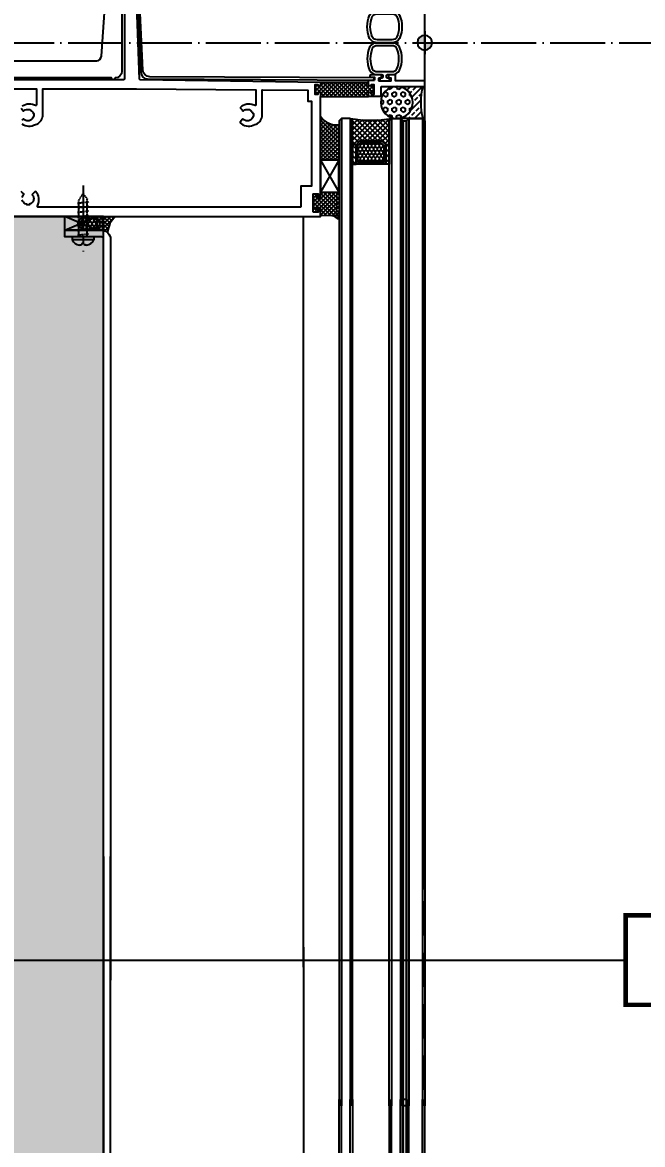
# Model space of a CAD drawing. Header units: millimetres. Extents: x -2069 to 10556, y -1036 to 8460.
# Drawn here: x 2948.1 to 3219.1, y 377.3 to 867.8 of the extents above; entities that cross this region are included whole.
import ezdxf

# ---------------------------------------------------------------- set-up
doc = ezdxf.new("R2010")
doc.units = ezdxf.units.MM
for name, pattern in [('ACAD_ISO04W100', [30, 24, -3, 0, -3]), ('CENTER2', [28.575000000000003, 19.05, -3.175, 3.175, -3.175]), ('HIDDEN2', [0.1875, 0.125, -0.0625])]:
    doc.linetypes.add(name, pattern=pattern)
for name, color, linetype in [('01', 1, 'Continuous'), ('CASTFIX', 1, 'Continuous'), ('F-Alum', 4, 'Continuous'), ('F-Bolt', 32, 'Continuous'), ('F-center', 6, 'ACAD_ISO04W100'), ('F-gasket', 8, 'Continuous'), ('F-Glass', 5, 'Continuous'), ('F-Misc', 1, 'Continuous'), ('F-seslants', 8, 'Continuous'), ('F-text', 7, 'Continuous'), ('F_MISC', 8, 'Continuous'), ('FIXINGS BOLTS', 1, 'Continuous'), ('GLAZING', 8, 'Continuous'), ('HAT', 155, 'Continuous'), ('INSUL', 173, 'Continuous'), ('PJ', 4, 'Continuous'), ('TC', 4, 'Continuous')]:
    doc.layers.add(name, color=color, linetype=linetype)
doc.styles.add('Arial', font='arial.ttf')
doc.styles.get("Standard").update_dxf_attribs({"font": 'arial.ttf'})
doc.dimstyles.new('Arup4', dxfattribs={"dimscale": 5, "dimtxt": 1.2, "dimasz": 1, "dimexe": 1.5, "dimexo": 1.5, "dimgap": 1, "dimtad": 1, "dimdec": 0, "dimdsep": 46, "dimtxsty": 'Arial', "dimblk": 'OBLIQUE', "dimcen": 0, "dimclrd": 1, "dimclre": 1, "dimclrt": 7, "dimadec": 0, "dimazin": 0, "dimtfac": 1, "dimtdec": 0, "dimtix": 1, "dimtofl": 0, "dimtmove": 2, "dimatfit": 3, "dimfxl": 5, "dimtolj": 1, "dimtzin": 0, "dimlwd": -1, "dimlwe": -1, "dimarcsym": 0})
doc.dimstyles.new('ISO-25', dxfattribs={"dimtxt": 2.5, "dimasz": 2.5, "dimexe": 1.25, "dimexo": 0.625, "dimtad": 1, "dimtxsty": 'Standard', "dimcen": 2.5, "dimadec": 0, "dimazin": 0, "dimtfac": 1, "dimtmove": 0, "dimatfit": 3, "dimfxl": 1, "dimarcsym": 0})

# ---------------------------------------------------------------- blocks, each defined once
blk = doc.blocks.new('*U12')
at = {"layer": 'HAT'}
h = blk.add_hatch(dxfattribs=at)
h.set_pattern_fill('ANSI33', color=256, scale=1.166666628937485)
h.set_pattern_definition([(45, (-100240.1432341858, -27818.98356637354), (-2.619241283940741, 2.619241283940741), []), (45, (-100237.5239917706, -27818.98356637354), (-2.619241283940741, 2.619241283940741), [1.852083273438259, -0.9260416367191295])])
edge = h.paths.add_edge_path()
edge.add_arc((6.999999773624912, 25.8588414987122), 26.7895442381215, 254.8530260690202, 285.14697393097975, ccw=False)
edge.add_line((0, 5.921188124257726e-16), (0, -11.07580181467913))
edge.add_arc((6.999999773624912, -11.44017964177985), 7.009477015557685, 2.979783772836811, 177.0202162271633, ccw=False)
edge.add_line((13.99999954724982, -11.07580181467913), (13.99999954724982, 0))
h = blk.add_hatch(dxfattribs=at)
h.set_pattern_fill('HEX', color=256, scale=1.166666628937485)
h.set_pattern_definition([(0, (-100240.1432341858, -27818.98356637354), (0, 1.924740937755226), [1.111249964062955, -2.222499928125909]), (120, (-100240.1432341858, -27818.98356637354), (-1.666874547799909, -0.9623704688776129), [1.111249964062954, -2.222499928125907]), (59.99999999999999, (-100239.0319842218, -27818.98356637354), (-1.666874547799909, 0.9623704688776135), [1.111249964062955, -2.222499928125909])])
edge = h.paths.add_edge_path()
edge.add_arc((6.999999773624912, -11.44017964177985), 7.009477015557685, 0, 360)
at = {"layer": '01'}
blk.add_lwpolyline([(13.99999954724982, 5.921188124257726e-16, -0.1329575385010826), (0, 5.921188124257726e-16), (0, -11.07580181467913, -0.9492999147649731), (13.99999954724982, -11.07580181467913)], format="xyb", close=True, dxfattribs=at)
blk.add_circle((6.999999773624912, -11.44017964177985), 7.009477015557685, dxfattribs=at)
blk = doc.blocks.new('ding1')
at = {"layer": 'CASTFIX', "color": 8, "linetype": 'HIDDEN2'}
for p, q in [((1212.880535677697, -4181.857616678883), (1214.680535677697, -4178.922834070187)), ((1214.680535677697, -4178.922834070187), (1216.480535677697, -4181.33858421964)), ((1217.080535677697, -4182.623013990795), (1212.280535677697, -4183.266124916723)), ((1212.880535677697, -4197.922834070187), (1212.880535677697, -4181.857616678883)), ((1216.480535677697, -4197.922834070187), (1216.480535677697, -4181.33858421964)), ((1217.080535677697, -4184.623013990795), (1212.280535677697, -4185.266124916723)), ((1217.080535677697, -4186.623013990795), (1212.280535677697, -4187.266124916723)), ((1217.080535677697, -4188.623013990795), (1212.280535677697, -4189.266124916723)), ((1217.080535677697, -4190.623013990795), (1212.280535677697, -4191.266124916723)), ((1217.080535677697, -4192.623013990795), (1212.280535677697, -4193.266124916723)), ((1217.080535677697, -4194.623013990795), (1212.280535677697, -4195.266124916723)), ((1217.080535677697, -4196.623013990795), (1212.280535677697, -4197.266124916723))]:
    blk.add_line(p, q, dxfattribs=at)
at = {"layer": 'CASTFIX', "color": 9, "linetype": 'CENTER2'}
blk.add_line((1214.680535677697, -4175.415606518631), (1214.680535677697, -4204.300201433828), dxfattribs=at)
at = {"layer": 'CASTFIX'}
for p, q in [((1209.930535677697, -4197.922834070187), (1209.930535677697, -4199.172834070187)), ((1219.430535677697, -4197.922834070187), (1209.930535677697, -4197.922834070187)), ((1219.430535677697, -4197.922834070187), (1219.430535677697, -4199.172834070187)), ((1219.430535677697, -4199.172834070187), (1209.930535677697, -4199.172834070187)), ((1213.980558336815, -4201.472834070186), (1213.180535677697, -4201.472834070186)), ((1214.18056401238, -4200.722834070186), (1213.980558336815, -4201.472834070186)), ((1215.180564012408, -4200.722834070186), (1214.18056401238, -4200.722834070186)), ((1215.180564012408, -4200.722834070186), (1215.380558336844, -4201.472834070186)), ((1216.180535677697, -4201.472834070186), (1215.380558336844, -4201.472834070186))]:
    blk.add_line(p, q, dxfattribs=at)
for centre, radius, start, end in [((1213.340443233555, -4197.800682089081), 3.675631999908295, 201.9199292038799, 267.5065728459988), ((1216.020628121838, -4197.800682089082), 3.675631999908523, 272.4934271540012, 338.080070796125)]:
    blk.add_arc(centre, radius, start, end, dxfattribs=at)
blk = doc.blocks.new('*U15')
at = {"layer": 'INSUL', "lineweight": 0}
h = blk.add_hatch(dxfattribs=at)
h.set_pattern_fill('岩棉', color=256, scale=99.99999999999997, style=0, pattern_type=2)
h.set_pattern_definition([(171.78891, (53.30000799999998, 199.0476189999999), (-673.201724156126, 100.0000024861342), [3.334188999999999, -696.8453999999997]), (146.908661, (56.22287299999997, 197.1428569999999), (-158.4004043832079, 100.0000013838884), [3.488732999999999, -729.1451199999997]), (132.32733, (58.39144999999997, 194.7619049999999), (-178.2004572863524, 199.9999991336095), [3.220505999999998, -673.0857999999996]), (114.796992, (59.71145299999998, 191.9047619999999), (-39.60010136608865, 99.9999994110662), [3.147327999999999, -327.3221199999999]), (91.6202240999999, (59.80573899999997, 188.5714289999999), (-19.80005000361191, 599.9999997105074), [3.334666999999999, -696.9452999999996]), (82.82482490000001, (50.09428599999998, 111.4285709999999), (138.6003494418545, 1099.999997034129), [77.75173799999993, -16250.11299999999]), (97.17517500000001, (69.70576499999997, 111.4285709999999), (-138.600352482837, 1099.999996651516), [77.751738, -16250.113]), (88.37977579999999, (59.99431099999997, 188.5714289999999), (19.80004305400806, 599.9999999021456), [3.334666999999998, -696.9452999999995]), (65.203007, (60.08859699999997, 191.9047619999999), (39.60010129581892, 99.9999995587229), [3.147327999999997, -327.3221199999998]), (47.67266909999999, (61.40860099999998, 194.7619049999999), (178.2004567313951, 199.9999997012695), [3.220505999999999, -673.0857999999997]), (33.0913383, (63.57717799999998, 197.1428569999999), (158.4004028750618, 100.0000036376687), [3.488732999999999, -729.1451199999997]), (8.211089519999998, (66.50004199999995, 199.0476189999999), (673.2017245654224, 99.99999981557862), [3.334188999999999, -696.8453999999998]), (87.16616460000002, (49.99999999999999, 109.52381), (19.8000417858467, 300.000000301778), [1.907093999999998, -398.5826499999995]), (103.9013849999999, (50.47142999999998, 107.6190479999999), (-79.2002026466053, 299.999999628344), [1.962233999999999, -410.1069899999998]), (111.603615, (51.22571699999999, 105.7142859999999), (-19.80005052895801, 99.99999996627339), [2.048674999999998, -105.5067399999999]), (122.761347, (52.45143499999998, 103.8095239999999), (-59.40015357165493, 99.99999895630111), [2.265060999999998, -473.3977299999996]), (138.290552, (54.05429599999998, 102.3809519999999), (-118.8003028617563, 100.0000020556397), [2.147087, -448.7410799999999]), (152.003514, (55.84572899999998, 101.4285709999999), (-178.2004575064848, 99.99999862560192), [2.028856999999999, -424.03119]), (166.477202, (57.82573399999997, 100.9523809999999), (-396.0010138359245, 100.0000032088845), [2.036461999999999, -425.6205499999999]), (167.070755, (59.90002499999999, 100.4761899999999), (-415.8010658158153, 99.99999981188661), [2.128248, -444.8038799999998]), (12.92924439999999, (59.90002499999999, 100.4761899999999), (415.8010659680222, 99.99999935621643), [2.128248, -444.8038799999998]), (13.52279750000001, (61.97431599999996, 100.9523809999999), (396.0010147085891, 99.99999975312375), [2.036461999999998, -425.6205499999996]), (27.99648529999999, (63.95432099999999, 101.4285709999999), (198.0005052749503, 100.0000036439554), [2.028856999999999, -424.0311899999999]), (41.70944699999998, (65.74575499999995, 102.3809519999999), (118.8003019456717, 100.0000029682972), [2.147086999999998, -448.7410799999995]), (57.2386522, (67.34861599999996, 103.8095239999999), (198.0005044485323, 300.0000016678517), [2.265060999999998, -473.3977299999996]), (68.396384, (68.57433299999997, 105.7142859999999), (19.80005041478077, 100.0000003570638), [2.048674999999998, -105.5067399999999]), (76.098615, (69.32862099999996, 107.6190479999999), (19.80005075413857, 99.99999951570953), [1.962233999999998, -410.1069899999995]), (92.83383529999995, (69.80005099999995, 109.52381), (-19.80005025124201, 299.9999998913793), [1.907093999999999, -398.5826499999998])])
h.paths.add_polyline_path([(0, 0), (1373.896708839578, 0), (1373.896708839578, 99.99999999999997), (0, 99.99999999999997)])
at = {"layer": 'INSUL'}
blk.add_lwpolyline([(0, 0), (1373.896708839578, 0), (1373.896708839578, 99.99999999999997), (0, 99.99999999999997)], close=True, dxfattribs=at)
blk = doc.blocks.new('A$C714F5CF6')
at = {"ltscale": 0.5}
h = blk.add_hatch(color=7, dxfattribs=at)
edge = h.paths.add_edge_path()
edge.add_line((0, 3.21222950972151), (0, 0))
edge.add_line((0, 0), (3.212229509372264, 0))
edge.add_ellipse((0, 0), major_axis=(-2.271389268935526, 2.271389268935526), ratio=0.9999999999934978, start_angle=225.0000000001863, end_angle=314.9999999998137)
edge = h.paths.add_edge_path()
edge.add_line((0, 0), (-3.212229509372264, 0))
edge.add_ellipse((0, 0), major_axis=(-2.271389268935526, 2.271389268935526), ratio=0.9999999999934978, start_angle=45.00000000018628, end_angle=134.9999999998137)
edge.add_line((0, -3.21222950972151), (0, 0))
at = {"color": 7, "ltscale": 0.5}
for p, q in [((0, 5.012234860099852), (0, -5.012234860099852)), ((5.012234859634191, 0), (-5.012234859634191, 0))]:
    blk.add_line(p, q, dxfattribs=at)
blk.add_circle((0, 0), 3.212229509400538, dxfattribs=at)
blk = doc.blocks.new('A$C57E61DF8')
at = {"layer": 'GLAZING'}
h = blk.add_hatch(dxfattribs=at)
h.set_pattern_fill('ANSI37', color=256, scale=10)
h.set_pattern_definition([(45, (33510.59369597723, 50850.56907076713), (-0.8838834764831844, 0.8838834764831844), []), (135, (33510.59369597723, 50850.56907076713), (-0.8838834764831844, -0.8838834764831843), [])])
h.paths.add_polyline_path([(0, -11.16902688858681), (-0.2901045945036458, -10.95144844270544), (-0.652735337644117, -10.1536608078095), (-0.9428399321477627, -10.0086085105504), (-1.305470675288234, -10.1536608078095), (-1.59557526979188, -10.95144844270544), (-1.958206012932351, -11.16902688858681), (-2.320836756065546, -10.95144844270544), (-2.610941350576468, -10.1536608078095), (-2.973572093709663, -10.0086085105504), (-3.336202836850134, -10.1536608078095), (-3.62630743135378, -10.95144844270544), (-3.988938174494251, -11.16902688858681), (-4.279042768997897, -10.95144844270544), (-5.004304255271563, -10.0086085105504), (-5.511987295663857, -10.66134384819452), (-6.164722633307974, -11.16902688858681), (-6.599879525070719, -11.16902688858681), (-6.889984119574365, -11.02397459133499), (-6.962510268203914, -10.80639614545362), (-6.309774930559797, -10.08113465917995), (-5.65703959291568, -8.703137835262169), (-5.584513444286131, -8.195454794869875), (-5.439461147034308, -3.481255134109233), (-5.149356552523386, -3.191150539598311), (-2.103258310184174, -3.191150539598311), (-2.103258310184174, -1.958206012939627), (-2.175784458813723, -1.740627567058254), (-3.191150539591035, -1.595575269799156), (-3.263676688220585, -1.377996823917783), (-3.191150539591035, -1.160418378036411), (-1.958206012932351, 0), (0, 0), (2.0307321615619, 0), (3.263676688227861, -1.160418378036411), (3.336202836850134, -1.377996823917783), (3.191150539598311, -1.595575269799156), (2.248310607443273, -1.740627567058254), (2.10325831019145, -1.958206012939627), (2.10325831019145, -3.191150539598311), (4.424095066256996, -3.191150539598311), (4.714199660767918, -3.481255134109233), (4.714199660767918, -10.0086085105504), (4.351568917634722, -10.95144844270544), (3.988938174494251, -11.16902688858681), (4.061464323123801, -11.16902688858681), (3.698833579990605, -10.95144844270544), (3.336202836850134, -10.1536608078095), (3.046098242346488, -10.0086085105504), (2.683467499206017, -10.1536608078095), (2.393362904702371, -10.95144844270544), (2.0307321615619, -11.16902688858681), (1.668101418428705, -10.95144844270544), (1.377996823917783, -10.1536608078095), (1.015366080784588, -10.0086085105504), (0.652735337644117, -10.1536608078095), (0.3626307431404712, -10.95144844270544)])
at = {"layer": 'GLAZING', "flags": 128}
blk.add_lwpolyline([(0, -11.16902688858681), (-0.2901045945036458, -10.95144844270544), (-0.652735337644117, -10.1536608078095), (-0.9428399321477627, -10.0086085105504), (-1.305470675288234, -10.1536608078095), (-1.59557526979188, -10.95144844270544), (-1.958206012932351, -11.16902688858681), (-2.320836756065546, -10.95144844270544), (-2.610941350576468, -10.1536608078095), (-2.973572093709663, -10.0086085105504), (-3.336202836850134, -10.1536608078095), (-3.62630743135378, -10.95144844270544), (-3.988938174494251, -11.16902688858681), (-4.279042768997897, -10.95144844270544), (-5.004304255271563, -10.0086085105504), (-5.511987295663857, -10.66134384819452), (-6.164722633307974, -11.16902688858681), (-6.599879525070719, -11.16902688858681), (-6.889984119574365, -11.02397459133499), (-6.962510268203914, -10.80639614545362), (-6.309774930559797, -10.08113465917995), (-5.65703959291568, -8.703137835262169), (-5.584513444286131, -8.195454794869875), (-5.439461147034308, -3.481255134109233), (-5.149356552523386, -3.191150539598311), (-2.103258310184174, -3.191150539598311), (-2.103258310184174, -1.958206012939627), (-2.175784458813723, -1.740627567058254), (-3.191150539591035, -1.595575269799156), (-3.263676688220585, -1.377996823917783), (-3.191150539591035, -1.160418378036411), (-1.958206012932351, 0), (0, 0), (2.0307321615619, 0), (3.263676688227861, -1.160418378036411), (3.336202836850134, -1.377996823917783), (3.191150539598311, -1.595575269799156), (2.248310607443273, -1.740627567058254), (2.10325831019145, -1.958206012939627), (2.10325831019145, -3.191150539598311), (4.424095066256996, -3.191150539598311), (4.714199660767918, -3.481255134109233), (4.714199660767918, -10.0086085105504), (4.351568917634722, -10.95144844270544), (3.988938174494251, -11.16902688858681), (4.061464323123801, -11.16902688858681), (3.698833579990605, -10.95144844270544), (3.336202836850134, -10.1536608078095), (3.046098242346488, -10.0086085105504), (2.683467499206017, -10.1536608078095), (2.393362904702371, -10.95144844270544), (2.0307321615619, -11.16902688858681), (1.668101418428705, -10.95144844270544), (1.377996823917783, -10.1536608078095), (1.015366080784588, -10.0086085105504), (0.652735337644117, -10.1536608078095), (0.3626307431404712, -10.95144844270544)], close=True, dxfattribs=at)
blk = doc.blocks.new('*U13')
at = {"layer": 'F-Misc'}
blk.add_lwpolyline([(0, -13.95199257897206), (0, 0), (-7.999999999992681, 0), (-7.999999999992681, -13.95199257897206)], close=True, dxfattribs=at)
for points in [[(0, -13.95199257897206), (-7.999999999992681, 0)], [(-7.999999999992681, -13.95199257897206), (0, 0)]]:
    blk.add_lwpolyline(points, dxfattribs=at)
blk = doc.blocks.new('A$C094F658A')
at = {"layer": 'F-seslants'}
h = blk.add_hatch(dxfattribs=at)
h.set_pattern_fill('ANSI37', color=256, scale=9.999999999999998, angle=-90.0000000000051)
h.set_pattern_definition([(314.9999999999949, (50812.71738539773, -33421.31315027686), (0.883883476483263, 0.8838834764831061), []), (44.9999999999949, (50812.71738539773, -33421.31315027686), (-0.8838834764831055, 0.8838834764832629), [])])
edge = h.paths.add_edge_path()
edge.add_ellipse((-38.73313382083143, -27.86728219385259), major_axis=(0.4232831623528867, 8.135796997208633), ratio=0.9999999999998387, start_angle=125.9727051797177, end_angle=191.3846610702607, ccw=False)
edge.add_line((-45.56604566385795, -32.30368582303345), (-45.56604566386522, -51.23925482275081))
edge.add_line((-45.56604566385795, -51.23925482275081), (-37.54212365103012, -51.23925482275081))
edge.add_line((-37.54212365103012, -51.23925482275081), (-37.54212365102285, -35.92655363678932))
at = {"layer": 'FIXINGS BOLTS', "ltscale": 250}
h = blk.add_hatch(dxfattribs=at)
h.set_pattern_fill('ANSI37', color=256, scale=10, angle=90)
h.set_pattern_definition([(135, (10125.87244011974, -19237.01610469911), (-0.8838834764831844, -0.8838834764831843), []), (225, (10125.87244011974, -19237.01610469911), (0.8838834764831843, -0.8838834764831844), [])])
edge = h.paths.add_edge_path()
edge.add_line((-45.52000000001863, -21.53763210526813), (-45.52000000001863, -23.4876320158728))
edge.add_line((-45.52000000001863, -23.4876320158728), (-24.52000000001863, -23.4876320158728))
edge.add_line((-24.52000000001863, -23.4876320158728), (-24.52000000001863, -21.53763210526813))
edge.add_line((-24.52000000001863, -21.53763210526813), (-23.76994999172166, -21.53763201586116))
edge.add_arc((-23.76994999172166, -21.7875820075642), 0.2499499917030334, 0, 90, ccw=False)
edge.add_line((-23.52000000001863, -21.7875820075642), (-23.52000000001863, -22.28763201586116))
edge.add_arc((-23.32000000000698, -22.28763201586116), 0.2000000000116415, 180, 270)
edge.add_line((-23.32000000000698, -22.4876320158728), (-22.22000000003027, -22.4876320158437))
edge.add_arc((-22.22000000001572, -22.28763201584661), 0.1999999999970896, 269.9999999958312, 359.9999999958312)
edge.add_line((-22.02000000001863, -22.28763201586116), (-22.02000000001863, -18.61074749966065))
edge.add_arc((-22.22000000000116, -18.61074749968975), 0.1999999999825377, 8.337633264903693e-09, 90.00000000833764)
edge.add_line((-22.22000000003027, -18.41074749970721), (-23.32000000000698, -18.41074749970721))
edge.add_arc((-23.32000000002154, -18.6107474997043), 0.1999999999970896, 89.99999999583119, 179.9999999958312)
edge.add_line((-23.52000000001863, -18.61074749968975), (-23.52000000001863, -18.61079750798672))
edge.add_arc((-23.76994999172166, -18.61079750798672), 0.2499499917030334, -90, 0, ccw=False)
edge.add_line((-23.76994999172166, -18.86074749968975), (-24.52000006838352, -18.86074749968975))
edge.add_line((-24.52000006838352, -18.86074749968975), (-24.52000000001863, -17.41074736658629))
edge.add_line((-24.52000000001863, -17.41074736658629), (-45.52000000001863, -17.41074749970721))
edge.add_line((-45.52000000001863, -17.41074749970721), (-45.51999993165373, -18.86074749971885))
edge.add_line((-45.51999993165373, -18.86074749971885), (-46.27005000831559, -18.86074749971885))
edge.add_arc((-46.27005000831559, -18.61079750801582), 0.2499499917030334, 180, 270, ccw=False)
edge.add_line((-46.52000000001863, -18.61079750801582), (-46.52000000001863, -18.61074749971885))
edge.add_arc((-46.72000000003027, -18.61074749971885), 0.2000000000116415, 0, 90)
edge.add_line((-46.72000000003027, -18.41074749970721), (-47.82000000000698, -18.41074749970721))
edge.add_arc((-47.82000000000698, -18.61074749971885), 0.2000000000116415, 90, 180)
edge.add_line((-48.02000000001863, -18.61074749971885), (-48.02000000001863, -22.28763201586116))
edge.add_arc((-47.82000000000698, -22.28763201586116), 0.2000000000116415, 180, 270)
edge.add_line((-47.82000000000698, -22.4876320158728), (-46.72000000003027, -22.4876320158728))
edge.add_arc((-46.72000000003027, -22.28763201586116), 0.2000000000116415, 270, 360)
edge.add_line((-46.52000000001863, -22.28763201586116), (-46.52000000001863, -21.7875820075642))
edge.add_arc((-46.27005000831559, -21.7875820075642), 0.2499499917030334, 90, 180, ccw=False)
edge.add_line((-46.27005000831559, -21.53763201586116), (-45.52000000001863, -21.53763210526813))
at = {"layer": 'F-Alum'}
blk.add_line((-45.52000000001863, -23.48758473792259), (-45.52000000001863, -23.4876320158728), dxfattribs=at)
for points in [[(-45.52000000001863, -17.410700221757), (-124.3623960454424, -16.16266126788105, -0.4016898393842003), (-124.5606982898607, -15.969680695649), (-126.3241149308742, 32.28769357310375, -0.42452401445412)], [(-131.2432630315161, 35.0342118430417), (-131.2432630315161, -15.9861364736862, -0.4142135623730906), (-131.4432630315132, -16.18613647368329), (-268.5664161340101, -16.18613647366874, -0.4142135623730949)], [(-260, -75.90734638672438), (-81.00106320224586, -75.90734638672438), (-58.53712185880431, -75.90734638672438), (-45.52000000001863, -75.90735581787885), (-45.52000000001863, -73.05097848150763, 0.450164734218634), (-45.74417420946702, -72.85244483801944), (-46.41745443171385, -72.93442599158152, 0.3791536594479651), (-46.59328022225236, -73.13295963506971), (-46.59328022225236, -74.02911542897345), (-48.53984066674457, -74.02911542897345, -0.4142135623732304), (-48.73984066673438, -73.82911542897637), (-48.73984066673438, -66.17951376218116, -0.4142135623740629), (-48.53984066673729, -65.97951376218407), (-46.59328022225236, -65.97951376219862), (-46.59328022225236, -67.41608496606932, 0.3730590152080993), (-46.42168876064534, -67.61405707255471), (-45.74840853842034, -67.71067122384557, 0.4566016302625909), (-45.52000000001863, -67.51269911736017), (-45.52000000001863, -23.48758473792259)], [(-258.8749197584984, -7.88764792328584), (-143.3062073578549, -7.886145244570798, 0.4142135623730098), (-141.3062073578549, -5.886145244570798), (-138.8062073578549, 30.11390414999914, -0.4142135623730295)], [(-132.3062073578549, 28.11390414999914), (-132.3062073579131, -12.3861452445708, -0.414213562373095), (-135.3062073579131, -15.3861452445708, -0.9999999999999999), (-136.9062073578898, -15.3861452445708), (-202.1071326057572, -15.3861452445708, -0.2424242424232402)], [(-19.17879834374435, -23.48763237048843), (-19.17879834374435, -23.48763237048843, 0.414213562373095), (-18.97879829972771, -23.28763241453998), (-18.97879710081634, -19.27302050302387, -0.4142135435290322), (-18.77879706963449, -19.07302054701722), (-0.2000053677038522, -19.07302417195751, 0.4158733103919512), (-8.543735020793974e-06, -18.87189152778592), (-1.174729550257325e-05, -16.90104014129611, 0.4125557666291718), (-0.200008513420471, -16.70217278547352), (-12.54924370399112, -16.70217046549078, -0.4142134588932475), (-12.74924367736548, -16.50217050951323), (-12.74924421051128, -14.08018691762118), (-15.67424421053602, -14.08018756151432, 0.4142135623411288), (-15.87424416650629, -14.28018760553095), (-15.87424397936866, -15.13023488366161, 0.4142135623677674), (-15.67424393539568, -15.33023483961006), (-14.94924393532438, -15.33023468003375, -0.4142135623571119), (-14.74924389131502, -15.53023463599675), (-14.74924364917115, -16.63023463607533, -0.414213562377289), (-14.94924360514869, -16.83023468009196), (-19.79924360516179, -16.83023574764957, -0.4139388934349331), (-19.99924356119027, -16.63042336553917), (-19.99924331900274, -15.5302346360404, -0.4132564438696228), (-19.7998970562885, -15.33023574846447), (-19.0742429804568, -15.33023483961006, 0.414213131058826), (-18.87424323094911, -15.13023488364706), (-18.87424304381148, -14.28018760544364, 0.414213562426372), (-19.07424299975264, -14.08018756149977), (-21.99924299980648, -14.08018691762118), (-21.99924299980648, -14.08018691762118), (-21.99924299980648, -14.08018691762118), (-23.49924299980648, -14.08018691762118, 0.414213562373095), (-23.99924299980648, -14.58018691762118), (-23.99924299980648, -14.58018702769186, 0.4142134978983706), (-23.49924310986989, -15.08018702769186), (-21.99924321993331, -15.08018735787482), (-21.9992432416102, -16.41074741187185)], [(-45.52000000001863, -17.410700221757), (-45.52000000001863, -17.410700221757), (-45.52000000001863, -17.410700221757), (-45.51999993165373, -18.86070022176864), (-46.27005000831559, -18.86070022176864, -0.4142135623773572), (-46.52000000001681, -18.61075023006561), (-46.52000000001863, -18.61070022176864, 0.4142135623730951), (-46.72000000003027, -18.41070022176427), (-47.82000000000698, -18.410700221757, 0.4142135623709639), (-48.02000000001135, -18.61070022176864), (-48.02000000001863, -22.28758473791095, 0.414213562373095), (-47.82000000000698, -22.48758473791531), (-46.72000000000116, -22.48758473792259, 0.4142135623752261), (-46.5200000000259, -22.28758473791095), (-46.52000000001863, -21.78753472961398, -0.4142135623752261), (-46.27005000831741, -21.53758473791095), (-45.52000000001863, -21.53758482731791), (-45.52000000001863, -23.48758473792259)], [(-19.17879833798816, -23.48763237048843), (-24.52000000001863, -23.4876320158728), (-24.52000000001863, -23.4876320158728), (-24.52000000001863, -23.4876320158728), (-24.52000000001863, -21.53763210526813), (-23.76994999172166, -21.53763201586116, -0.414213562373095), (-23.52000000001863, -21.7875820075642), (-23.52000000001863, -22.28763201586116, 0.414213562373095), (-23.32000000000698, -22.4876320158728), (-22.22000000003027, -22.4876320158437, 0.414213562373095), (-22.02000000001863, -22.28763201586116), (-22.02000000001863, -18.61074749966065, 0.414213562373095), (-22.22000000003027, -18.41074749970721), (-23.32000000000698, -18.41074749970721, 0.414213562373095), (-23.52000000001863, -18.61074749968975), (-23.52000000001863, -18.61079750798672, -0.414213562373095), (-23.76994999172166, -18.86074749968975), (-24.52000006838352, -18.86074749968975), (-24.52000000001954, -16.41074735028087), (-21.99924324160929, -16.41074739134638)], [(-221.5120969905693, -20.18613647366874), (-169.6800757083838, -20.18613647366874), (-169.6800757083838, -27.19417035886727, -0.5174655677543089), (-170.0799217437016, -27.47706745893811), (-171.4307398475212, -27.00030812817567), (-172.1779191158566, -26.84300722958869), (-172.9644236088498, -26.84300722958869), (-173.7116028771852, -26.8823324542318), (-174.4587821455207, -27.07895857747644), (-175.2059614138561, -27.39356037466496), (-175.8351650082332, -27.74748739651113)], [(-175.9924659068347, -35.43556881544646), (-175.3632623124431, -35.82882106193574), (-174.6554082687653, -36.14342285913881), (-173.9082290004299, -36.37937420702656), (-173.1217245074367, -36.45802465631277), (-172.3745452391013, -36.45802465631277), (-171.5880407461227, -36.34004898238345), (-170.8801867024304, -36.10409763448115), (-170.0943006499729, -35.78049749523052, 0.2877505058483109), (-166.9405706665129, -32.28340835031122), (-166.9405706665129, -20.18613647366874), (-125.8902292310086, -20.18613647366874), (-73.95506226091675, -20.57228220147954, -0.4117544689792503), (-73.75674287384754, -20.77227514021797), (-73.75674287384027, -27.19417035886727, -0.5174655677546676), (-74.15658890915074, -27.47706745893811), (-75.50740701297036, -27.00030812817567), (-76.25458628130582, -26.84300722958869), (-77.04109077429894, -26.84300722958869), (-77.7882700426344, -26.8823324542318), (-78.53544931096985, -27.07895857747644), (-79.28262857930531, -27.39356037466496), (-79.91183217368962, -27.74748739651113), (-80.53916313833179, -28.24935216821905), (-80.57829124406271, -28.44499269686639), (-80.42306009413005, -28.65196756343357), (-79.79385649973847, -29.35982160712592), (-79.51857992719306, -29.7137486289721), (-79.29835866916255, -29.8238592580019), (-79.20397813000454, -29.79239907827287), (-79.08600245603157, -29.67442340429989), (-78.67308759726438, -29.37948421947658), (-78.1421970644733, -29.20252070852439), (-77.43434302078822, -29.12387025923817), (-77.08041599894204, -29.16319548388128), (-76.76581420175353, -29.24184593318205), (-76.13661060736194, -29.55644773037056), (-75.86133403481654, -29.75307385361521), (-75.38943133902649, -30.30362699870602), (-75.23213044042495, -30.61822879590909), (-75.09940780723991, -30.97215581775527), (-74.83887819393567, -30.97215581775527), (-74.83887819393567, -32.0732621079369), (-75.03058866409265, -32.0732621079369), (-75.31078088972572, -32.82044137627236), (-75.6057200745854, -33.29234407204785), (-76.01863493341807, -33.64627109389403), (-76.33323673060659, -33.84289721713867), (-76.608513303152, -33.9608728910971), (-76.96244032499817, -34.09851117737708), (-77.27704212218669, -34.13783640202018), (-77.63096914403286, -34.13783640202018), (-77.98489616587904, -34.09851117737708), (-78.33882318772521, -34.0001981157402), (-78.96802678210952, -33.68559631855169), (-79.298358669148, -33.40245470107766), (-79.36127902860608, -33.37099452136317), (-79.43992947789957, -33.37099452136317), (-79.55790515183617, -33.41031974600628), (-79.75453127509536, -33.60694586925092), (-80.02980784764077, -33.9608728910971), (-80.65901144202508, -34.64906432246789), (-80.69833666667546, -34.76703999639722), (-80.69833666667546, -34.88501567035564), (-80.61968621732376, -34.96366611970006), (-80.06913307228388, -35.43556881544646), (-79.43992947789957, -35.82882106193574), (-78.7320754342145, -36.14342285913881), (-77.98489616587904, -36.37937420702656), (-77.19839167288592, -36.45802465631277), (-76.45121240455046, -36.45802465631277), (-75.6647079115719, -36.34004898238345), (-74.95685386787954, -36.10409763448115), (-74.17096781542205, -35.78049749523052, 0.2877505058483109), (-71.01723783196212, -32.28340835031122), (-71.01723783196212, -20.7748229787685, -0.4221499960378148), (-70.811834399683, -20.57489598478423), (-51.02000000001226, -20.70404721915838), (-51.02000000001226, -20.70404721915838), (-51.02000000001226, -20.70404721915838), (-51.02000000001226, -20.70404721915838), (-51.02000000001226, -20.70404721915838), (-51.02000000001226, -25.48758473792259), (-49.52000062607112, -25.48758473792259), (-49.52000062607112, -62.75772218569182), (-54.15391379179346, -62.75772218569182), (-54.15391379179346, -71.70734638671274, -0.414213562373116), (-54.35391379179782, -71.90734638672438), (-168.9269166139129, -71.90734638672438, -0.5174655677545603), (-169.2098137139837, -71.50750035140663), (-168.7330543832359, -70.15668224758701), (-168.5757534846343, -69.40950297925156), (-168.5757534846343, -68.62299848625844), (-168.6150787092774, -67.87581921792298), (-168.8117048325366, -67.12863994958752), (-169.1263066297251, -66.38146068125207), (-169.4802336515713, -65.75225708686048), (-169.9820984232792, -65.12492612222559), (-170.177738951912, -65.08579801648739), (-170.3847138184938, -65.24102916642732), (-171.0925678621861, -65.87023276081891), (-171.4464948840323, -66.14550933336432), (-171.5566055130475, -66.36573059138027), (-171.5251453333331, -66.46011113055283), (-171.4071696593601, -66.57808680452581), (-171.1122304745222, -66.99100166329299), (-170.9352669635846, -67.52189219609136), (-170.8566165142984, -68.22974623976916), (-170.8959417389415, -68.58367326161533), (-170.9745921882422, -68.89827505880385), (-171.2891939854308, -69.52747865319543), (-171.4858201086754, -69.80275522574084), (-172.0363732537662, -70.27465792153089), (-172.3509750509693, -70.43195882013242), (-172.7049020728009, -70.56468145331019), (-172.7049020728009, -70.8252110666217), (-173.8060083629825, -70.8252110666217), (-173.8060083629825, -70.63350059645018), (-174.553187631318, -70.35330837083166), (-175.0250903270935, -70.05836918597925), (-175.3790173489542, -69.6454543271393), (-175.5756434721989, -69.33085252995079), (-175.6936191461573, -69.05557595740538), (-175.8312574324227, -68.7016489355592)]]:
    blk.add_lwpolyline(points, format="xyb", dxfattribs=at)
blk.add_lwpolyline([(-22.14097053111618, -15.30944069378893), (-120.1692248193212, -14.85379651736002, -0.3947737461884566), (-123.1080690577219, -11.99700754601508), (-125.2822050573886, 31.67285528860521), (-126.2810738386397, 31.62530365516432), (-124.0624622021205, -12.97881363029592, 0.3947737461884738), (-121.1236179637199, -15.83560260164086), (-22.16022456623614, -16.30925531766843)], format="xyb", close=True, dxfattribs=at)
for points in [[(-175.8312574324227, -67.67919309467834), (-175.7329443708004, -67.32526607283216), (-175.4183425736119, -66.69606247844058), (-175.1352009561379, -66.36573059140937), (-175.1037407764088, -66.3028102319513), (-175.1037407764088, -66.22415978266508), (-175.1430660010519, -66.10618410872121), (-175.3396921243111, -65.90955798546202), (-175.6936191461573, -65.63428141291661), (-176.3818105775135, -65.00507781852502)], [(-176.3463929286809, -28.65196756343357), (-175.7171893342893, -29.35982160712592), (-175.4419127617439, -29.7137486289721), (-175.2216915037134, -29.8238592580019), (-175.1273109645554, -29.79239907827287), (-175.0093352905824, -29.67442340429989), (-174.5964204318152, -29.37948421947658), (-174.0655298990168, -29.20252070852439), (-173.357675855339, -29.12387025923817), (-173.0037488334929, -29.16319548388128), (-172.6891470363043, -29.24184593318205), (-172.0599434419128, -29.55644773037056), (-171.7846668693674, -29.75307385361521), (-171.3127641735773, -30.30362699870602), (-171.1554632749758, -30.61822879590909), (-171.0227406417835, -30.97215581775527), (-170.7622110284865, -30.97215581775527), (-170.7622110284865, -32.0732621079369), (-170.9539214986435, -32.0732621079369), (-171.2341137242765, -32.82044137627236), (-171.5290529091289, -33.29234407204785), (-171.9419677679689, -33.64627109389403), (-172.2565695651574, -33.84289721713867), (-172.5318461377028, -33.9608728910971), (-172.885773159549, -34.09851117737708), (-173.2003749567375, -34.13783640202018), (-173.5543019785837, -34.13783640202018), (-173.9082290004299, -34.09851117737708), (-174.262156022276, -34.0001981157402), (-174.8913596166531, -33.68559631855169), (-175.2216915036988, -33.40245470107766), (-175.2846118631569, -33.37099452136317), (-175.3632623124431, -33.37099452136317), (-175.481237986387, -33.41031974600628), (-175.6778641096462, -33.60694586925092), (-175.9531406821916, -33.9608728910971)]]:
    blk.add_lwpolyline(points, dxfattribs=at)
at = {"layer": 'F-seslants'}
for points in [[(-14.43066123504468, 0), (-20.60561873500046, 0, -0.2836269184682734), (-24.06174911027119, 1.912521249993006, -0.202311502822264), (-24.06174911027119, 12.03314931450586, -0.2836269184692514), (-20.60561873500046, 13.94567056452797), (-18.79301248500633, 13.94567056449887, 0.4142135623730951), (-18.36805498499234, 14.37062806451286), (-18.36805498499234, 15.0955855645152, 0.414213562373095), (-18.79301248500633, 15.52054306450009), (-19.43044873499821, 15.52054306450009, -0.414213562373095), (-19.64292748503431, 15.73302181450708), (-19.64292748503431, 16.44550056451408, -0.414213562373095), (-19.43044873499821, 16.65797931452107), (-15.60583123498873, 16.65797931452107, -0.414213562373095), (-15.39335248501084, 16.44550056451408), (-15.39335248501084, 15.73302181450708, -0.4142135623730951), (-15.60583123498873, 15.52054306450009), (-16.24326748503881, 15.52054306450009, 0.414213562373095), (-16.66822498499459, 15.0955855645152), (-16.66822498499459, 14.37062806451286, 0.414213562373095), (-16.24326748503881, 13.94567056452797), (-14.43066123504468, 13.94567056452797, -0.2836269184692515), (-10.97453085977395, 12.03314931450586, -0.2023115028222638), (-10.97453085977395, 1.912521249993006, -0.2836269184682734)], [(-14.43066123504468, 0), (-20.60561873500046, 0, 0.2836269184682734), (-24.06174911027119, -1.912521249993006, 0.202311502822264), (-24.06174911027119, -12.03314931449131, 0.2836269184692514), (-20.60561873500046, -13.94567056451342), (-18.79301248500633, -13.94567056448432, -0.4142135623730951), (-18.36805498499234, -14.37062806449831), (-18.36805498499234, -15.09558556450065, -0.414213562373095), (-18.79301248500633, -15.52054306448554), (-19.43044873499821, -15.52054306448554, 0.414213562373095), (-19.64292748503431, -15.73302181449253), (-19.64292748503431, -16.44550056449953, 0.414213562373095), (-19.43044873499821, -16.65797931450652), (-15.60583123498873, -16.65797931450652, 0.414213562373095), (-15.39335248501084, -16.44550056449953), (-15.39335248501084, -15.73302181449253, 0.4142135623730951), (-15.60583123498873, -15.52054306448554), (-16.24326748503881, -15.52054306448554, -0.414213562373095), (-16.66822498499459, -15.09558556450065), (-16.66822498499459, -14.37062806449831, -0.414213562373095), (-16.24326748503881, -13.94567056451342), (-14.43066123504468, -13.94567056451342, 0.2836269184692515), (-10.97453085977395, -12.03314931449131, 0.2023115028222638), (-10.97453085977395, -1.912521249993006, 0.2836269184682734)]]:
    blk.add_lwpolyline(points, format="xyb", close=True, dxfattribs=at)
for points in [[(-14.39665347429036, 12.64567056451051, -0.286029320685706), (-12.11019158670024, 11.40043836842233, -0.1941051306343629), (-12.11019162372031, 2.545232128497446, -0.286029312221141), (-14.39665347429036, 1.299999999988358), (-20.63962649575478, 1.299999999988358, -0.2860293169618428), (-22.92608836663931, 2.545232166623464, -0.194105128041888), (-22.92608839812965, 11.40043834176322, -0.2860293240349726), (-20.63962649575478, 12.64567056451051), (-14.10886133000531, 12.64567056451051)], [(-14.39665347429036, -12.64567056449596, 0.286029320685706), (-12.11019158670024, -11.40043836840778, 0.1941051306343629), (-12.11019162372031, -2.545232128497446, 0.286029312221141), (-14.39665347429036, -1.299999999988358), (-20.63962649575478, -1.299999999988358, 0.2860293169618428), (-22.92608836663931, -2.545232166623464, 0.194105128041888), (-22.92608839812965, -11.40043834174867, 0.2860293240349726), (-20.63962649575478, -12.64567056449596), (-14.10886133000531, -12.64567056449596)]]:
    blk.add_lwpolyline(points, format="xyb", dxfattribs=at)
blk.add_ellipse((-38.73313382083143, -27.73463754507247, -0.0001181830112270046), major_axis=(0.4232831623528872, 8.135796997208633), ratio=0.9999999999998387, start_param=2.198233407857089, end_param=3.382680784960975, dxfattribs=at)
at = {"layer": 'FIXINGS BOLTS', "ltscale": 250}
blk.add_lwpolyline([(-45.52000000001863, -21.53763210526813), (-45.52000000001863, -23.4876320158728), (-24.52000000001863, -23.4876320158728), (-24.52000000001863, -23.4876320158728), (-24.52000000001863, -23.4876320158728), (-24.52000000001863, -21.53763210526813), (-23.76994999172166, -21.53763201586116, -0.414213562373095), (-23.52000000001863, -21.7875820075642), (-23.52000000001863, -22.28763201586116, 0.414213562373095), (-23.32000000000698, -22.4876320158728), (-22.22000000003027, -22.4876320158437, 0.414213562373095), (-22.02000000001863, -22.28763201586116), (-22.02000000001863, -18.61074749966065, 0.414213562373095), (-22.22000000003027, -18.41074749970721), (-23.32000000000698, -18.41074749970721, 0.414213562373095), (-23.52000000001863, -18.61074749968975), (-23.52000000001863, -18.61079750798672, -0.414213562373095), (-23.76994999172166, -18.86074749968975), (-24.52000006838352, -18.86074749968975), (-24.52000000001863, -17.41074736658629), (-45.52000000001863, -17.41074749970721), (-45.51999993165373, -18.86074749971885), (-46.27005000831559, -18.86074749971885, -0.414213562373095), (-46.52000000001863, -18.61079750801582), (-46.52000000001863, -18.61074749971885, 0.414213562373095), (-46.72000000003027, -18.41074749970721), (-47.82000000000698, -18.41074749970721, 0.414213562373095), (-48.02000000001863, -18.61074749971885), (-48.02000000001863, -22.28763201586116, 0.414213562373095), (-47.82000000000698, -22.4876320158728), (-46.72000000003027, -22.4876320158728, 0.414213562373095), (-46.52000000001863, -22.28763201586116), (-46.52000000001863, -21.7875820075642, -0.414213562373095), (-46.27005000831559, -21.53763201586116)], format="xyb", close=True, dxfattribs=at)
at = {"layer": 'F_MISC', "xscale": -1}
blk.add_blockref('A$C714F5CF6', (0, 0), dxfattribs=at)
at = {"layer": 'F_MISC'}
for name, p, rotation in [('*U13', (-45.52000000001863, -65.30733570101438), 180.0000000000431), ('A$C57E61DF8', (-48.71115053961694, -70.02152708284848), 90)]:
    blk.add_blockref(name, p, dxfattribs=dict(at, rotation=rotation))
blk = doc.blocks.new('*U27')
at = {"linetype": 'Continuous'}
blk.add_hatch(color=4, dxfattribs=at).paths.add_polyline_path([(0.2230624387959921, 17.52000000138151), (430.919328382222, 17.52000004919313), (430.919328382222, 16.00000004919153), (0.2230624387959637, 16.00000000137992)])
at = {"layer": 'TC'}
h = blk.add_hatch(dxfattribs=at)
h.set_pattern_fill('ANSI37', color=256, scale=0.5, style=0)
h.set_pattern_definition([(45, (0, 4.000000008940781), (-1.122532015133644, 1.122532015133644), []), (135, (0, 4.000000008940781), (-1.122532015133644, -1.122532015133644), [])])
edge = h.paths.add_edge_path()
edge.add_line((9.223057821582643, 4.000000003515872), (9.223057821582643, -2.999999998384396))
edge.add_line((9.223057821582643, -2.999999998384396), (10.72305782158264, -4.499999998384396))
edge.add_line((10.72305782158264, -4.499999998384396), (10.72305782158264, -5.999999995153189))
edge.add_line((10.72305782158264, -5.999999995153189), (0.2230624387957505, -5.999999995153189))
edge.add_line((0.2230624387957505, -5.999999995153189), (-0.7769375612042495, -6.999999995153189))
edge.add_arc((-52.51620980734808, 2.000000003114163), 52.51620980734808, 350.1321876643763, 369.8678123356237)
edge.add_line((-0.7769375612042495, 11.00000000138152), (0.2230624387957505, 10.00000000138152))
edge.add_line((0.2230624387957505, 10.00000000138152), (10.72305782158264, 10.00000000138152))
edge.add_line((10.72305782158264, 10.00000000138152), (10.72305782158264, 8.500000004612723))
edge.add_line((10.72305782158264, 8.500000004612723), (9.223057821582643, 7.000000004612723))
edge.add_line((9.223057821582643, 7.000000004612723), (9.223057821582643, 4.000000003515872))
h = blk.add_hatch(dxfattribs=at)
h.set_pattern_fill('ANSI31', color=256, scale=0.5, style=0)
h.set_pattern_definition([(45, (0, 4.000000008940781), (-1.122532015133644, 1.122532015133644), [])])
h.paths.add_polyline_path([(19.22305782158264, 8.500000001381515), (10.72305782158264, 8.500000013268838), (10.72305782158264, 10.00000001650005), (19.22305782158264, 10.00000000461272)])
h = blk.add_hatch(dxfattribs=at)
h.set_pattern_fill('ANSI31', color=256, scale=0.5, style=0)
h.set_pattern_definition([(45, (0, 4.000000006228326), (-1.122532015133644, 1.122532015133644), [])])
h.paths.add_polyline_path([(19.22305782158264, 8.500000010037631), (10.72305782158264, 8.500000021924954), (10.72305782158264, 10.00000002515616), (19.22305782158264, 10.00000001326884)])
h = blk.add_hatch(dxfattribs=at)
h.set_pattern_fill('HONEY', color=256, scale=0.3, style=0)
h.set_pattern_definition([(0, (0, 4.000000008940781), (1.42875, 0.8248889999999999), [0.9524999999999999, -1.905]), (120, (0, 4.000000008940781), (-1.428749829302342, 0.8248892956570172), [0.9524999999999985, -1.904999999999997]), (59.99999999999999, (0, 4.000000008940781), (1.706976584081587e-07, 1.649778295657017), [-1.905, 0.9524999999999999])])
h.paths.add_polyline_path([(10.02305782158533, 6.668629163378903), (11.05442867148713, 7.70000001328048), (18.42305782158701, 7.70000001328048), (18.42305782158701, -3.699999998396038), (11.05442867148713, -3.699999998396038), (10.02305782158533, -2.66862914849446)])
h = blk.add_hatch(dxfattribs=at)
h.set_pattern_fill('ANSI31', color=256, scale=0.5, style=0)
h.set_pattern_definition([(45, (0, -2.712454261200037e-09), (-1.122532015133644, 1.122532015133644), [])])
h.paths.add_polyline_path([(19.22305782158264, -4.499999995153189), (10.72305782158264, -4.500000007040512), (10.72305782158264, -6.000000010271719), (19.22305782158264, -5.999999998384396)])
at = {"color": 4, "linetype": 'Continuous'}
blk.add_lwpolyline([(0.2230624387959921, 17.52000000138151), (430.919328382222, 17.52000004919313), (430.919328382222, 16.00000004919153), (0.2230624387959637, 16.00000000137992)], close=True, dxfattribs=at)
at = {"layer": 'F-Glass'}
for points in [[(430.9193283822223, 17.52000004919153), (0.2230624387959885, 17.52000000138151), (-0.7769375612040115, 18.52000000138151), (-0.7769375612040115, 24.52000000138151), (0.2230624387959885, 25.52000000138151), (430.9193283822223, 25.52000004919154)], [(430.919328382222, 10.00000005784765), (0.2230624387957505, 10.00000001003763), (-0.7769375612042495, 11.00000001003763), (-0.7769375612042495, 15.00000000138152), (0.2230624387957505, 16.00000000138152), (430.919328382222, 16.00000004919153)], [(430.919328382222, -5.999999947339984), (0.2230624387957505, -5.999999995153189), (-0.7769375612042495, -6.999999995153189), (-0.7769375612042495, -10.82826643955912), (0.2230624387957505, -11.82826643955912), (430.919328382222, -11.82826639174591)]]:
    blk.add_lwpolyline(points, dxfattribs=at)
at = {"layer": 'PJ'}
blk.add_lwpolyline([(9.223057821582643, 4.000000003515872), (9.223057821582643, -2.999999998384396), (10.72305782158264, -4.499999998384396), (10.72305782158264, -5.999999995153189), (0.2230624387957505, -5.999999995153189), (-0.7769375612042495, -6.999999995153189, 0.08632639570597916), (-0.7769375612042495, 11.00000000138152), (0.2230624387957505, 10.00000000138152), (10.72305782158264, 10.00000000138152), (10.72305782158264, 8.500000004612723), (9.223057821582643, 7.000000004612723)], format="xyb", close=True, dxfattribs=at)
for points in [[(19.22305782158264, 8.500000001381515), (10.72305782158264, 8.500000013268838), (10.72305782158264, 10.00000001650005), (19.22305782158264, 10.00000000461272)], [(19.22305782158264, 8.500000010037631), (10.72305782158264, 8.500000021924954), (10.72305782158264, 10.00000002515616), (19.22305782158264, 10.00000001326884)], [(19.22305782158264, -4.499999995153189), (10.72305782158264, -4.500000007040512), (10.72305782158264, -6.000000010271719), (19.22305782158264, -5.999999998384396)]]:
    blk.add_lwpolyline(points, close=True, dxfattribs=at)
at = {"layer": 'PJ', "ltscale": 3}
for points in [[(9.223057821582643, 7.000000013268838), (10.72305782158264, 8.500000013268838), (19.22305782158264, 8.500000013268838), (19.22305782158264, -4.499999998384396), (10.72305782158264, -4.499999998384396), (9.223057821582643, -2.999999998384396)], [(10.02305782158533, 6.668629163378903), (11.05442867148713, 7.70000001328048), (18.42305782158701, 7.70000001328048), (18.42305782158701, -3.699999998396038), (11.05442867148713, -3.699999998396038), (10.02305782158533, -2.66862914849446)]]:
    blk.add_lwpolyline(points, close=True, dxfattribs=at)
at = {"layer": 'TC', "color": 9, "linetype": 'Continuous'}
for p, q in [((-0.7769375612040115, 24.52000000138151), (430.9193283822223, 24.52000004919154)), ((-0.7769375612040115, 18.52000000138151), (430.9193283822223, 18.52000004919153)), ((-0.7769375612042495, 15.00000000138152), (430.919328382222, 15.00000004919153)), ((-0.7769375612042495, 11.00000001003763), (430.919328382222, 11.00000005784765)), ((-0.7769375612042495, -6.999999995153189), (430.919328382222, -6.999999947339984)), ((-0.7769375612042495, -10.82826643955912), (430.919328382222, -10.82826639174591))]:
    blk.add_line(p, q, dxfattribs=at)
blk = doc.blocks.new('*U30')
at = {"linetype": 'Continuous'}
blk.add_hatch(color=4, dxfattribs=at).paths.add_polyline_path([(0.2230624387959921, 17.52000000138151), (1027.232556443354, 17.52000012312738), (1027.232556443354, 16.00000012312579), (0.2230624387959637, 16.00000000137992)])
at = {"color": 4, "linetype": 'Continuous'}
blk.add_lwpolyline([(0.2230624387959921, 17.52000000138151), (1027.232556443354, 17.52000012312738), (1027.232556443354, 16.00000012312579), (0.2230624387959637, 16.00000000137992)], close=True, dxfattribs=at)
at = {"layer": 'F-Glass'}
for points in [[(1027.232556443354, 17.52000012312579), (0.2230624387959885, 17.52000000138151), (-0.7769375612040115, 18.52000000138151), (-0.7769375612040115, 24.52000000138151), (0.2230624387959885, 25.52000000138151), (1027.232556443354, 25.5200001231258)], [(1027.232556443354, 10.00000013178191), (0.2230624387957505, 10.00000001003763), (-0.7769375612042495, 11.00000001003763), (-0.7769375612042495, 15.00000000138152), (0.2230624387957505, 16.00000000138152), (1027.232556443354, 16.00000012312579)], [(1027.232556443354, -5.999999873405726), (0.2230624387957505, -5.999999995153189), (-0.7769375612042495, -6.999999995153189), (-0.7769375612042495, -10.82826643955912), (0.2230624387957505, -11.82826643955912), (1027.232556443354, -11.82826631781166)]]:
    blk.add_lwpolyline(points, dxfattribs=at)
at = {"layer": 'TC', "color": 9, "linetype": 'Continuous'}
for p, q in [((-0.7769375612040115, 24.52000000138151), (1027.232556443354, 24.5200001231258)), ((-0.7769375612040115, 18.52000000138151), (1027.232556443354, 18.52000012312579)), ((-0.7769375612042495, 15.00000000138152), (1027.232556443354, 15.00000012312579)), ((-0.7769375612042495, 11.00000001003763), (1027.232556443354, 11.00000013178191)), ((-0.7769375612042495, -6.999999995153189), (1027.232556443354, -6.999999873405726)), ((-0.7769375612042495, -10.82826643955912), (1027.232556443354, -10.82826631781166))]:
    blk.add_line(p, q, dxfattribs=at)
blk = doc.blocks.new('_OBLIQUE')
at = {"color": 0, "linetype": 'ByBlock'}
blk.add_line((-0.5, -0.5), (0.5, 0.5), dxfattribs=at)
blk = doc.blocks.new('*D100')
at = {"color": 1, "linetype": 'Continuous', "transparency": 16777216}
for p, q in [((2773.874549828019, 477.1437816331409), (2773.874549828019, 967.9636456436956)), ((3123.874549497835, 488.7163640733006), (3123.874549497835, 967.9636456436956)), ((2773.874549828019, 952.9636456436956), (3123.874549497835, 952.9636456436956))]:
    blk.add_line(p, q, dxfattribs=at)
at = {"layer": 'Defpoints', "color": 0, "transparency": 16777216}
for p in [(3123.874549497835, 952.9636456436956), (3123.874549497835, 473.7163640733006), (2773.874549828019, 462.1437816331409)]:
    blk.add_point(p, dxfattribs=at)
at = {"color": 1, "transparency": 16777216, "xscale": 10, "yscale": 10, "zscale": 10, "rotation": 180}
blk.add_blockref('_OBLIQUE', (2773.874549828019, 952.9636456436956), dxfattribs=at)
at = {"color": 1, "transparency": 16777216, "xscale": 10, "yscale": 10, "zscale": 10}
blk.add_blockref('_OBLIQUE', (3123.874549497835, 952.9636456436956), dxfattribs=at)
at = {"color": 7, "transparency": 16777216, "insert": (2948.874549662927, 969.0946142657965), "char_height": 12, "attachment_point": 5, "style": 'Arial'}
blk.add_mtext('\\A1;350', dxfattribs=at)

msp = doc.modelspace()

# ---------------------------------------------------------------- hatches: boundary and pattern name
at = {"layer": 'F-seslants', "ltscale": 250}
h = msp.add_hatch(dxfattribs=at)
h.set_pattern_fill('HONEY', color=256, scale=8, angle=-90.00000000000001, style=0)
h.set_pattern_definition([(90, (-21619.97260301935, 2273.345146576411), (0.8660253999999997, 1.5), [1, -2]), (330.0000000000001, (-21619.97260301935, 2273.345146576411), (0.8660254056766584, -1.499999996722579), [1, -2]), (30.00000000000004, (-21619.97260301935, 2273.345146576411), (1.732050805676658, 3.277420613658806e-09), [-2, 1])])
edge = h.paths.add_edge_path()
edge.add_ellipse((2977.120001601597, 780.015267774902), major_axis=(4.705385209057566, 1.250745287965791e-07), ratio=0.6380121188650788, start_angle=0, end_angle=360)
h = msp.add_hatch(dxfattribs=at)
h.set_pattern_fill('ANSI37', color=256, scale=10, style=0)
h.set_pattern_definition([(315, (-22029.68331685257, 2366.134656648911), (-0.8838834764831843, -0.8838834764831844), []), (225, (-22029.68331685257, 2366.134656648911), (-0.8838834764831844, 0.8838834764831843), [])])
edge = h.paths.add_edge_path()
edge.add_ellipse((2977.120001601597, 780.015267774902), major_axis=(4.705385209057566, 1.250745287965791e-07), ratio=0.6380121188650788, start_angle=317.3473259395387, end_angle=402.6526721170927, ccw=False)
edge.add_line((2980.580692488864, 777.9811926819993), (2980.580692488864, 777.0131749726015))
edge.add_line((2980.580692488864, 777.013174972587), (2982.580692488864, 777.0131749595193))
edge.add_arc((2982.580692488864, 773.0131749595193), 4, 407.8261009928495, 450, ccw=False)
edge.add_arc((2995.835644161929, 775.0922278948156), 10.60643871241276, 491.65157233684397, 535.211572475169, ccw=False)
edge.add_line((2988.786615155015, 783.0173608413343), (2980.580692488864, 783.0173606232011))
edge.add_line((2980.580692488864, 783.0173606232011), (2980.580692488864, 782.0493429768858))

# ---------------------------------------------------------------- linework, layer by layer
at = {"color": 251, "linetype": 'HIDDEN2', "ltscale": 120, "true_color": 0x636466}
msp.add_xline((3123.874549497758, 474.5296997803487), (0, 1), dxfattribs=at)
at = {"color": 6, "const_width": 2}
msp.add_lwpolyline([(3368.959452675721, 477.4845655352017), (3368.959452675721, 438.3531928091108), (3211.667461205223, 438.3531928091108), (3211.667461205223, 477.4845655352017)], close=True, dxfattribs=at)
at = {"layer": 'F-Alum'}
for p, q in [((3070.834549492716, 783.0173602510504), (3070.834549492716, 454.8544819309054)), ((3070.893644276326, 463.5967645458468), (3070.893644276326, -980.9589930997872))]:
    msp.add_line(p, q, dxfattribs=at)
at = {"layer": 'F-Alum', "elevation": 4.459584453327429e-10}
for points in [[(2966.581064028567, 777.0131749655293), (2982.581067465904, 777.0131748609738, -0.4142135623762916), (2986.581067465904, 773.0131748609301), (2986.58106369594, 449.1555474343213)], [(2983.581063696289, 449.1555474343213), (2983.581067465497, 773.0131748609592, 0.4142135623752261), (2982.581067465497, 774.0131748609738), (2966.581064028567, 774.0131747699952), (2966.581064028567, 777.0131749655293)], [(2966.581064028567, -584.875163302987), (2982.581067465904, -584.875163198446, 0.4142135623762916), (2986.581067465904, -580.8751631983878), (2986.58106369594, 503.2647326946344)], [(2983.581063696289, 503.2647326946344), (2983.581067465497, -580.8751631984169, -0.4142135623752261), (2982.581067465497, -581.875163198446), (2966.581064028567, -581.8751631074674), (2966.581064028567, -584.875163302987)]]:
    msp.add_lwpolyline(points, format="xyb", dxfattribs=at)
at = {"layer": 'F-center'}
msp.add_line((2787.413220878709, 858.9247066377602), (3226.35485474185, 858.9247066377602), dxfattribs=at)
at = {"layer": 'F-gasket'}
for p, q in [((2980.580692488864, 777.0131749595193), (2966.580689051527, 783.0173602510504)), ((2966.580689051527, 777.0131750640894), (2980.580692488864, 783.0173602510504))]:
    msp.add_line(p, q, dxfattribs=at)
at = {"layer": 'F-gasket', "elevation": 4.459584453327429e-10}
msp.add_lwpolyline([(2980.580692488864, 777.0131749595193), (2966.580689051527, 777.0131749595193), (2966.580689051527, 783.0173602510504), (2980.580692488864, 783.0173602510504)], close=True, dxfattribs=at)
at = {"layer": 'F-seslants', "ltscale": 250}
msp.add_arc((2995.835644161929, 775.0922278948156), 10.60643871241361, 131.6515723358478, 175.2115724752541, dxfattribs=at)
msp.add_ellipse((2977.120001601597, 780.015267774902), major_axis=(4.705385209057566, 1.250745287965791e-07), ratio=0.6380121188650787, dxfattribs=at)

# ---------------------------------------------------------------- block references
at = {"rotation": 270}
msp.add_blockref('*U27', (3098.354549496846, 825.0747451270172), dxfattribs=at)
at = {"xscale": -1, "rotation": 270}
msp.add_blockref('*U30', (3098.354549496846, -630.2983558010428), dxfattribs=at)
at = {"layer": 'F-Bolt', "color": 8}
msp.add_blockref('ding1', (1759.900530069342, 4971.93600888568), dxfattribs=at)
at = {"layer": 'F-text'}
msp.add_blockref('A$C094F658A', (3123.874549497839, 858.9247066377602), dxfattribs=at)
at = {"layer": 'F_MISC', "xscale": -1, "rotation": 269.9999907918873}
msp.add_blockref('*U12', (3123.0893667331, 825.8516830054314, -5.501509599002629e-07), dxfattribs=at)
at = {"layer": 'F_MISC', "ltscale": 18000, "extrusion": (4.369445041063076e-07, -5.085390997736951e-15, -0.9999999999999046), "xscale": -1, "rotation": 270.000000666832}
msp.add_blockref('*U15', (-2983.581061273176, -590.8793485888438, 0.001303659350283955), dxfattribs=at)

# ---------------------------------------------------------------- dimensions: what is measured, and where the dimension line sits
dim = msp.add_linear_dim(base=(3123.874549497835, 952.9636456436956), p1=(2773.874549828019, 462.1437816331409), p2=(3123.874549497835, 473.7163640733006), dimstyle='Arup4', override={"dimscale": 10, "dimarcsym": 1})
dim.commit()
dim.dimension.update_dxf_attribs({"geometry": '*D100', "text_midpoint": (2948.874549662927, 969.0946142657965)})

# ---------------------------------------------------------------- leaders
msp.add_leader([(2652.874549497833, 457.9188791721563), (3211.667461205223, 457.9188791721563)], dimstyle='ISO-25', override={"dimscale": 5, "dimgap": 0.625, "dimtad": 0, "dimfxl": 5, "dimarcsym": 1})

doc.saveas('drawing.dxf')
